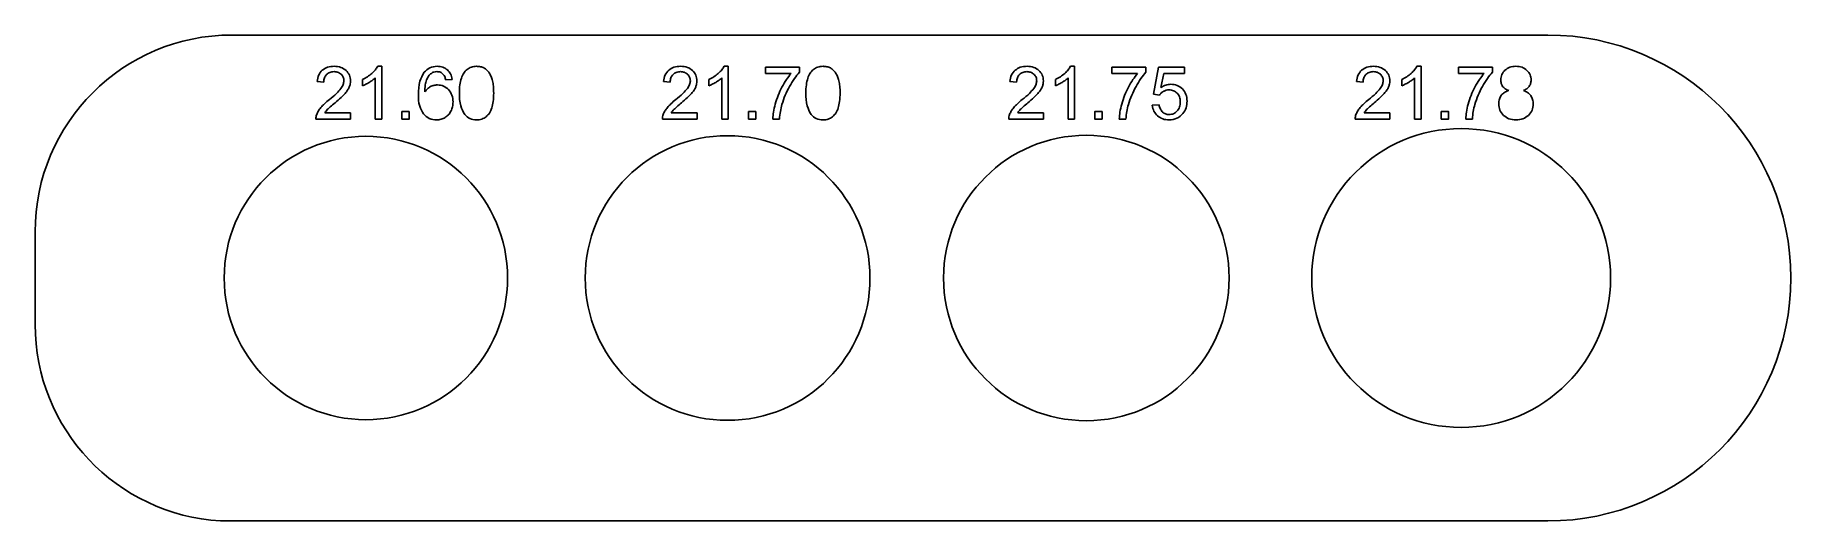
# Model space of a CAD drawing. Header units: millimetres. Extents: x -141 to -7, y -19 to 19.
import ezdxf

# ---------------------------------------------------------------- set-up
doc = ezdxf.new("R2010")
doc.units = ezdxf.units.MM
doc.layers.get('0').update_dxf_attribs({"linetype": 'CONTINUOUS'})

msp = doc.modelspace()

# ---------------------------------------------------------------- linework, layer by layer
for p, q in [((-25.71, 18.52), (-126.01, 18.52)), ((-114.9, 16.14), (-114.59, 16.14)), ((-114.59, 16.14), (-114.59, 12.12)), ((-88.5, 16.14), (-88.18, 16.14)), ((-88.18, 16.14), (-88.18, 12.12)), ((-85.34, 16.07), (-82.75, 16.07)), ((-85.34, 15.6), (-85.34, 16.07)), ((-82.75, 16.07), (-82.75, 15.69)), ((-62.1, 16.14), (-61.78, 16.14)), ((-61.78, 16.14), (-61.78, 12.12)), ((-58.94, 15.6), (-58.94, 16.07)), ((-58.94, 16.07), (-56.35, 16.07)), ((-56.35, 16.07), (-56.35, 15.69)), ((-55.77, 14.01), (-55.39, 16.07)), ((-55.39, 16.07), (-53.4, 16.07)), ((-53.4, 16.07), (-53.4, 15.6)), ((-35.69, 16.14), (-35.38, 16.14)), ((-35.38, 16.14), (-35.38, 12.12)), ((-32.53, 15.6), (-32.53, 16.07)), ((-32.53, 16.07), (-29.94, 16.07)), ((-29.94, 16.07), (-29.94, 15.69)), ((-119.01, 14.93), (-119.52, 14.98)), ((-116.06, 14.66), (-116.06, 15.13)), ((-115.08, 12.12), (-115.08, 15.25)), ((-109.23, 15.14), (-109.72, 15.1)), ((-92.61, 14.93), (-93.11, 14.98)), ((-89.66, 14.66), (-89.66, 15.13)), ((-88.67, 12.12), (-88.67, 15.25)), ((-83.38, 15.6), (-85.34, 15.6)), ((-66.2, 14.93), (-66.71, 14.98)), ((-63.25, 14.66), (-63.25, 15.13)), ((-62.27, 12.12), (-62.27, 15.25)), ((-56.98, 15.6), (-58.94, 15.6)), ((-54.99, 15.6), (-55.21, 14.52)), ((-53.4, 15.6), (-54.99, 15.6)), ((-39.8, 14.93), (-40.3, 14.98)), ((-36.85, 14.66), (-36.85, 15.13)), ((-35.87, 12.12), (-35.87, 15.25)), ((-30.57, 15.6), (-32.53, 15.6)), ((-55.31, 13.95), (-55.77, 14.01)), ((-116.96, 12.12), (-119.61, 12.12)), ((-118.93, 12.59), (-116.96, 12.59)), ((-116.96, 12.59), (-116.96, 12.12)), ((-114.59, 12.12), (-115.08, 12.12)), ((-90.56, 12.12), (-93.2, 12.12)), ((-92.52, 12.59), (-90.56, 12.59)), ((-90.56, 12.59), (-90.56, 12.12)), ((-88.18, 12.12), (-88.67, 12.12)), ((-86.65, 12.12), (-86.65, 12.68)), ((-86.65, 12.68), (-86.09, 12.68)), ((-86.09, 12.12), (-86.65, 12.12)), ((-86.09, 12.68), (-86.09, 12.12)), ((-84.28, 12.12), (-84.78, 12.12)), ((-64.16, 12.12), (-66.8, 12.12)), ((-66.12, 12.59), (-64.16, 12.59)), ((-64.16, 12.59), (-64.16, 12.12)), ((-61.78, 12.12), (-62.27, 12.12)), ((-57.87, 12.12), (-58.38, 12.12)), ((-55.86, 13.17), (-55.35, 13.21)), ((-37.75, 12.12), (-40.4, 12.12)), ((-39.71, 12.59), (-37.75, 12.59)), ((-37.75, 12.59), (-37.75, 12.12)), ((-35.38, 12.12), (-35.87, 12.12)), ((-31.47, 12.12), (-31.97, 12.12)), ((-141.01, 3.52), (-141.01, -3.54)), ((-126.87, -18.52), (-25.71, -18.52))]:
    msp.add_line(p, q)
for points in [[(-112.49, 12.68), (-112.49, 12.12), (-113.05, 12.12), (-113.05, 12.68)], [(-59.69, 12.68), (-59.69, 12.12), (-60.25, 12.12), (-60.25, 12.68)], [(-33.84, 12.12), (-33.84, 12.68), (-33.28, 12.68), (-33.28, 12.12)]]:
    msp.add_lwpolyline(points, close=True)
for centre, radius in [((-115.8, 0), 10.8), ((-88.23, 0), 10.85), ((-60.89, 0), 10.88), ((-32.32, 0), 11.39)]:
    msp.add_circle(centre, radius)
for centre, radius, start, end in [((-126.01, 3.52), 15, 90, 179.9993), ((-25.71, 0), 18.52, -90, 90), ((-126.01, -3.54), 15, 179.9993, 266.712)]:
    msp.add_arc(centre, radius, start, end)
for points, knots in [([(-119.13, 15.84), (-119, 15.93), (-118.72, 16.11), (-118.39, 16.13), (-118.22, 16.14)], [0, 0, 0, 0, 0.04542745, 0.09718715, 0.09718715, 0.09718715, 0.09718715]), ([(-118.22, 16.14), (-118.04, 16.13), (-117.7, 16.11), (-117.43, 15.91), (-117.31, 15.82)], [0, 0, 0, 0, 0.0521828, 0.09842692, 0.09842692, 0.09842692, 0.09842692]), ([(-115.34, 15.6), (-115.25, 15.69), (-115.08, 15.85), (-114.96, 16.05), (-114.9, 16.14)], [0, 0, 0, 0, 0.0378197, 0.06933904, 0.06933904, 0.06933904, 0.06933904]), ([(-111.37, 15.68), (-111.23, 15.81), (-110.95, 16.09), (-110.56, 16.12), (-110.36, 16.14)], [0, 0, 0, 0, 0.0557288, 0.1136942, 0.1136942, 0.1136942, 0.1136942]), ([(-110.36, 16.14), (-110.22, 16.13), (-109.93, 16.11), (-109.7, 15.95), (-109.59, 15.87)], [0, 0, 0, 0, 0.04344681, 0.08317466, 0.08317466, 0.08317466, 0.08317466]), ([(-108.09, 15.9), (-107.98, 15.97), (-107.76, 16.12), (-107.5, 16.13), (-107.37, 16.14)], [0, 0, 0, 0, 0.03696201, 0.07732923, 0.07732923, 0.07732923, 0.07732923]), ([(-107.37, 16.14), (-107.26, 16.13), (-107.07, 16.13), (-106.89, 16.05), (-106.8, 16.01)], [0, 0, 0, 0, 0.03039146, 0.05839455, 0.05839455, 0.05839455, 0.05839455]), ([(-92.72, 15.84), (-92.59, 15.93), (-92.32, 16.11), (-91.99, 16.13), (-91.81, 16.14)], [0, 0, 0, 0, 0.04542741, 0.09718733, 0.09718733, 0.09718733, 0.09718733]), ([(-91.81, 16.14), (-91.63, 16.13), (-91.3, 16.11), (-91.03, 15.91), (-90.9, 15.82)], [0, 0, 0, 0, 0.0521829, 0.09842679, 0.09842679, 0.09842679, 0.09842679]), ([(-88.94, 15.6), (-88.84, 15.69), (-88.67, 15.85), (-88.55, 16.05), (-88.5, 16.14)], [0, 0, 0, 0, 0.03781976, 0.06933913, 0.06933913, 0.06933913, 0.06933913]), ([(-81.69, 15.9), (-81.58, 15.97), (-81.36, 16.12), (-81.1, 16.13), (-80.96, 16.14)], [0, 0, 0, 0, 0.03696181, 0.07732902, 0.07732902, 0.07732902, 0.07732902]), ([(-80.96, 16.14), (-80.86, 16.13), (-80.66, 16.13), (-80.48, 16.05), (-80.4, 16.01)], [0, 0, 0, 0, 0.03039157, 0.05839478, 0.05839478, 0.05839478, 0.05839478]), ([(-66.32, 15.84), (-66.19, 15.93), (-65.92, 16.11), (-65.58, 16.13), (-65.41, 16.14)], [0, 0, 0, 0, 0.04542762, 0.09718707, 0.09718707, 0.09718707, 0.09718707]), ([(-65.41, 16.14), (-65.23, 16.13), (-64.9, 16.11), (-64.62, 15.91), (-64.5, 15.82)], [0, 0, 0, 0, 0.05218243, 0.09842673, 0.09842673, 0.09842673, 0.09842673]), ([(-62.53, 15.6), (-62.44, 15.69), (-62.27, 15.85), (-62.15, 16.05), (-62.1, 16.14)], [0, 0, 0, 0, 0.0378196, 0.06933884, 0.06933884, 0.06933884, 0.06933884]), ([(-39.91, 15.84), (-39.79, 15.93), (-39.51, 16.11), (-39.18, 16.13), (-39, 16.14)], [0, 0, 0, 0, 0.04542762, 0.09718707, 0.09718707, 0.09718707, 0.09718707]), ([(-39, 16.14), (-38.83, 16.13), (-38.49, 16.11), (-38.22, 15.91), (-38.09, 15.82)], [0, 0, 0, 0, 0.0521829, 0.09842679, 0.09842679, 0.09842679, 0.09842679]), ([(-36.13, 15.6), (-36.04, 15.69), (-35.87, 15.85), (-35.75, 16.05), (-35.69, 16.14)], [0, 0, 0, 0, 0.0378196, 0.0693391, 0.0693391, 0.0693391, 0.0693391]), ([(-28.99, 15.84), (-28.87, 15.93), (-28.62, 16.11), (-28.32, 16.13), (-28.15, 16.14)], [0, 0, 0, 0, 0.04282892, 0.09034551, 0.09034551, 0.09034551, 0.09034551]), ([(-28.15, 16.14), (-27.99, 16.13), (-27.68, 16.11), (-27.43, 15.92), (-27.31, 15.83)], [0, 0, 0, 0, 0.04787968, 0.09138252, 0.09138252, 0.09138252, 0.09138252]), ([(-119.52, 14.98), (-119.49, 15.15), (-119.44, 15.48), (-119.23, 15.73), (-119.13, 15.84)], [0, 0, 0, 0, 0.05127004, 0.09633376, 0.09633376, 0.09633376, 0.09633376]), ([(-118.79, 15.52), (-118.86, 15.44), (-118.99, 15.26), (-119, 15.05), (-119.01, 14.93)], [0, 0, 0, 0, 0.03001434, 0.06402683, 0.06402683, 0.06402683, 0.06402683]), ([(-118.23, 15.73), (-118.34, 15.72), (-118.55, 15.71), (-118.72, 15.58), (-118.79, 15.52)], [0, 0, 0, 0, 0.03236395, 0.06188142, 0.06188142, 0.06188142, 0.06188142]), ([(-117.68, 15.53), (-117.76, 15.59), (-117.92, 15.71), (-118.12, 15.72), (-118.23, 15.73)], [0, 0, 0, 0, 0.02836182, 0.05916144, 0.05916144, 0.05916144, 0.05916144]), ([(-117.7, 14.45), (-117.64, 14.55), (-117.51, 14.73), (-117.49, 14.94), (-117.47, 15.04)], [0, 0, 0, 0, 0.03491367, 0.06416386, 0.06416386, 0.06416386, 0.06416386]), ([(-117.47, 15.04), (-117.48, 15.13), (-117.5, 15.32), (-117.62, 15.46), (-117.68, 15.53)], [0, 0, 0, 0, 0.02741123, 0.05469009, 0.05469009, 0.05469009, 0.05469009]), ([(-117.31, 15.82), (-117.21, 15.71), (-117.01, 15.48), (-116.98, 15.18), (-116.97, 15.03)], [0, 0, 0, 0, 0.04371677, 0.087904, 0.087904, 0.087904, 0.087904]), ([(-116.97, 15.03), (-116.97, 14.95), (-116.98, 14.79), (-117.04, 14.63), (-117.07, 14.56)], [0, 0, 0, 0, 0.02393258, 0.04846201, 0.04846201, 0.04846201, 0.04846201]), ([(-116.06, 15.13), (-115.93, 15.2), (-115.67, 15.33), (-115.45, 15.51), (-115.34, 15.6)], [0, 0, 0, 0, 0.04415177, 0.08619965, 0.08619965, 0.08619965, 0.08619965]), ([(-115.54, 14.91), (-115.63, 14.86), (-115.8, 14.77), (-115.98, 14.69), (-116.06, 14.66)], [0, 0, 0, 0, 0.03107161, 0.05765112, 0.05765112, 0.05765112, 0.05765112]), ([(-115.08, 15.25), (-115.15, 15.19), (-115.29, 15.07), (-115.46, 14.97), (-115.54, 14.91)], [0, 0, 0, 0, 0.02657712, 0.05761554, 0.05761554, 0.05761554, 0.05761554]), ([(-111.8, 13.99), (-111.79, 14.34), (-111.78, 14.94), (-111.49, 15.46), (-111.37, 15.68)], [0, 0, 0, 0, 0.1007075, 0.1763548, 0.1763548, 0.1763548, 0.1763548]), ([(-111.17, 15.11), (-111.21, 14.98), (-111.3, 14.68), (-111.31, 14.36), (-111.31, 14.18)], [0, 0, 0, 0, 0.04064995, 0.09392, 0.09392, 0.09392, 0.09392]), ([(-110.81, 15.6), (-110.88, 15.54), (-111.04, 15.4), (-111.13, 15.21), (-111.17, 15.11)], [0, 0, 0, 0, 0.02937435, 0.06204431, 0.06204431, 0.06204431, 0.06204431]), ([(-110.39, 15.73), (-110.47, 15.73), (-110.62, 15.72), (-110.74, 15.64), (-110.81, 15.6)], [0, 0, 0, 0, 0.02227469, 0.04381281, 0.04381281, 0.04381281, 0.04381281]), ([(-109.9, 15.52), (-109.97, 15.59), (-110.11, 15.71), (-110.3, 15.73), (-110.39, 15.73)], [0, 0, 0, 0, 0.02725413, 0.05463842, 0.05463842, 0.05463842, 0.05463842]), ([(-109.72, 15.1), (-109.74, 15.19), (-109.77, 15.34), (-109.86, 15.47), (-109.9, 15.52)], [0, 0, 0, 0, 0.02618979, 0.04629073, 0.04629073, 0.04629073, 0.04629073]), ([(-109.59, 15.87), (-109.5, 15.77), (-109.31, 15.57), (-109.26, 15.29), (-109.23, 15.14)], [0, 0, 0, 0, 0.0396812, 0.0829978, 0.0829978, 0.0829978, 0.0829978]), ([(-108.67, 14.09), (-108.67, 14.31), (-108.66, 14.7), (-108.57, 15.07), (-108.52, 15.24)], [0, 0, 0, 0, 0.0641217, 0.1154728, 0.1154728, 0.1154728, 0.1154728]), ([(-108.52, 15.24), (-108.47, 15.37), (-108.37, 15.62), (-108.18, 15.81), (-108.09, 15.9)], [0, 0, 0, 0, 0.04238197, 0.08038407, 0.08038407, 0.08038407, 0.08038407]), ([(-106.8, 16.01), (-106.72, 15.96), (-106.56, 15.86), (-106.45, 15.71), (-106.4, 15.63)], [0, 0, 0, 0, 0.02723816, 0.05528224, 0.05528224, 0.05528224, 0.05528224]), ([(-106.4, 15.63), (-106.35, 15.55), (-106.24, 15.36), (-106.18, 15.15), (-106.15, 15.04)], [0, 0, 0, 0, 0.03054062, 0.06466571, 0.06466571, 0.06466571, 0.06466571]), ([(-106.15, 15.04), (-106.12, 14.9), (-106.07, 14.59), (-106.06, 14.27), (-106.06, 14.09)], [0, 0, 0, 0, 0.04171668, 0.09514065, 0.09514065, 0.09514065, 0.09514065]), ([(-93.11, 14.98), (-93.09, 15.15), (-93.04, 15.48), (-92.82, 15.73), (-92.72, 15.84)], [0, 0, 0, 0, 0.05127004, 0.09633373, 0.09633373, 0.09633373, 0.09633373]), ([(-92.39, 15.52), (-92.45, 15.44), (-92.59, 15.26), (-92.6, 15.05), (-92.61, 14.93)], [0, 0, 0, 0, 0.03001425, 0.06402675, 0.06402675, 0.06402675, 0.06402675]), ([(-91.82, 15.73), (-91.93, 15.72), (-92.15, 15.71), (-92.31, 15.58), (-92.39, 15.52)], [0, 0, 0, 0, 0.03236388, 0.06188149, 0.06188149, 0.06188149, 0.06188149]), ([(-91.28, 15.53), (-91.36, 15.59), (-91.52, 15.71), (-91.72, 15.72), (-91.82, 15.73)], [0, 0, 0, 0, 0.02836179, 0.05916143, 0.05916143, 0.05916143, 0.05916143]), ([(-91.3, 14.45), (-91.23, 14.55), (-91.11, 14.73), (-91.08, 14.94), (-91.07, 15.04)], [0, 0, 0, 0, 0.03491361, 0.06416381, 0.06416381, 0.06416381, 0.06416381]), ([(-91.07, 15.04), (-91.08, 15.13), (-91.1, 15.32), (-91.22, 15.46), (-91.28, 15.53)], [0, 0, 0, 0, 0.02741123, 0.05469007, 0.05469007, 0.05469007, 0.05469007]), ([(-90.9, 15.82), (-90.8, 15.71), (-90.61, 15.48), (-90.58, 15.18), (-90.57, 15.03)], [0, 0, 0, 0, 0.04371693, 0.08790411, 0.08790411, 0.08790411, 0.08790411]), ([(-90.57, 15.03), (-90.57, 14.95), (-90.58, 14.79), (-90.64, 14.63), (-90.66, 14.56)], [0, 0, 0, 0, 0.02393258, 0.04846198, 0.04846198, 0.04846198, 0.04846198]), ([(-89.66, 15.13), (-89.53, 15.2), (-89.27, 15.33), (-89.05, 15.51), (-88.94, 15.6)], [0, 0, 0, 0, 0.04415185, 0.08619961, 0.08619961, 0.08619961, 0.08619961]), ([(-89.14, 14.91), (-89.23, 14.86), (-89.4, 14.77), (-89.58, 14.69), (-89.66, 14.66)], [0, 0, 0, 0, 0.03107179, 0.05765114, 0.05765114, 0.05765114, 0.05765114]), ([(-88.67, 15.25), (-88.74, 15.19), (-88.89, 15.07), (-89.05, 14.97), (-89.14, 14.91)], [0, 0, 0, 0, 0.02657701, 0.0576156, 0.0576156, 0.0576156, 0.0576156]), ([(-84.09, 14.55), (-83.98, 14.75), (-83.77, 15.11), (-83.51, 15.44), (-83.38, 15.6)], [0, 0, 0, 0, 0.0666459, 0.1263963, 0.1263963, 0.1263963, 0.1263963]), ([(-82.75, 15.69), (-82.88, 15.53), (-83.17, 15.2), (-83.39, 14.81), (-83.51, 14.61)], [0, 0, 0, 0, 0.0607226, 0.1321787, 0.1321787, 0.1321787, 0.1321787]), ([(-82.27, 14.09), (-82.26, 14.31), (-82.26, 14.7), (-82.16, 15.07), (-82.12, 15.24)], [0, 0, 0, 0, 0.0641217, 0.1154729, 0.1154729, 0.1154729, 0.1154729]), ([(-82.12, 15.24), (-82.07, 15.37), (-81.97, 15.62), (-81.78, 15.81), (-81.69, 15.9)], [0, 0, 0, 0, 0.04238187, 0.08038412, 0.08038412, 0.08038412, 0.08038412]), ([(-80.4, 16.01), (-80.32, 15.96), (-80.16, 15.86), (-80.05, 15.71), (-80, 15.63)], [0, 0, 0, 0, 0.02723787, 0.05528202, 0.05528202, 0.05528202, 0.05528202]), ([(-80, 15.63), (-79.94, 15.55), (-79.84, 15.36), (-79.78, 15.15), (-79.75, 15.04)], [0, 0, 0, 0, 0.03054062, 0.06466567, 0.06466567, 0.06466567, 0.06466567]), ([(-79.75, 15.04), (-79.72, 14.9), (-79.66, 14.59), (-79.66, 14.27), (-79.66, 14.09)], [0, 0, 0, 0, 0.04171666, 0.09514063, 0.09514063, 0.09514063, 0.09514063]), ([(-66.71, 14.98), (-66.68, 15.15), (-66.64, 15.48), (-66.42, 15.73), (-66.32, 15.84)], [0, 0, 0, 0, 0.05126998, 0.09633381, 0.09633381, 0.09633381, 0.09633381]), ([(-65.99, 15.52), (-66.05, 15.44), (-66.18, 15.26), (-66.2, 15.05), (-66.2, 14.93)], [0, 0, 0, 0, 0.03001425, 0.06402671, 0.06402671, 0.06402671, 0.06402671]), ([(-65.42, 15.73), (-65.53, 15.72), (-65.74, 15.71), (-65.91, 15.58), (-65.99, 15.52)], [0, 0, 0, 0, 0.03236412, 0.06188153, 0.06188153, 0.06188153, 0.06188153]), ([(-64.88, 15.53), (-64.95, 15.59), (-65.11, 15.71), (-65.31, 15.72), (-65.42, 15.73)], [0, 0, 0, 0, 0.02836179, 0.05916143, 0.05916143, 0.05916143, 0.05916143]), ([(-64.9, 14.45), (-64.83, 14.55), (-64.71, 14.73), (-64.68, 14.94), (-64.67, 15.04)], [0, 0, 0, 0, 0.03491384, 0.064164, 0.064164, 0.064164, 0.064164]), ([(-64.67, 15.04), (-64.68, 15.13), (-64.69, 15.32), (-64.81, 15.46), (-64.88, 15.53)], [0, 0, 0, 0, 0.02741128, 0.05468998, 0.05468998, 0.05468998, 0.05468998]), ([(-64.5, 15.82), (-64.4, 15.71), (-64.2, 15.48), (-64.18, 15.18), (-64.16, 15.03)], [0, 0, 0, 0, 0.04371665, 0.08790393, 0.08790393, 0.08790393, 0.08790393]), ([(-64.16, 15.03), (-64.17, 14.95), (-64.17, 14.79), (-64.23, 14.63), (-64.26, 14.56)], [0, 0, 0, 0, 0.02393258, 0.04846205, 0.04846205, 0.04846205, 0.04846205]), ([(-63.25, 15.13), (-63.12, 15.2), (-62.86, 15.33), (-62.64, 15.51), (-62.53, 15.6)], [0, 0, 0, 0, 0.04415185, 0.0861998, 0.0861998, 0.0861998, 0.0861998]), ([(-62.74, 14.91), (-62.83, 14.86), (-62.99, 14.77), (-63.17, 14.69), (-63.25, 14.66)], [0, 0, 0, 0, 0.03107137, 0.05765116, 0.05765116, 0.05765116, 0.05765116]), ([(-62.27, 15.25), (-62.34, 15.19), (-62.48, 15.07), (-62.65, 14.97), (-62.74, 14.91)], [0, 0, 0, 0, 0.02657737, 0.05761557, 0.05761557, 0.05761557, 0.05761557]), ([(-57.68, 14.55), (-57.57, 14.75), (-57.37, 15.11), (-57.1, 15.44), (-56.98, 15.6)], [0, 0, 0, 0, 0.0666459, 0.1263963, 0.1263963, 0.1263963, 0.1263963]), ([(-56.35, 15.69), (-56.48, 15.53), (-56.76, 15.2), (-56.99, 14.81), (-57.1, 14.61)], [0, 0, 0, 0, 0.0607226, 0.1321789, 0.1321789, 0.1321789, 0.1321789]), ([(-55.21, 14.52), (-55.09, 14.6), (-54.86, 14.74), (-54.59, 14.76), (-54.45, 14.77)], [0, 0, 0, 0, 0.04142832, 0.08061088, 0.08061088, 0.08061088, 0.08061088]), ([(-54.45, 14.77), (-54.29, 14.76), (-53.95, 14.73), (-53.7, 14.52), (-53.57, 14.41)], [0, 0, 0, 0, 0.04913929, 0.09761098, 0.09761098, 0.09761098, 0.09761098]), ([(-40.3, 14.98), (-40.28, 15.15), (-40.23, 15.48), (-40.01, 15.73), (-39.91, 15.84)], [0, 0, 0, 0, 0.05126998, 0.09633381, 0.09633381, 0.09633381, 0.09633381]), ([(-39.58, 15.52), (-39.65, 15.44), (-39.78, 15.26), (-39.79, 15.05), (-39.8, 14.93)], [0, 0, 0, 0, 0.0300145, 0.06402697, 0.06402697, 0.06402697, 0.06402697]), ([(-39.02, 15.73), (-39.13, 15.72), (-39.34, 15.71), (-39.5, 15.58), (-39.58, 15.52)], [0, 0, 0, 0, 0.03236365, 0.06188146, 0.06188146, 0.06188146, 0.06188146]), ([(-38.47, 15.53), (-38.55, 15.59), (-38.71, 15.71), (-38.91, 15.72), (-39.02, 15.73)], [0, 0, 0, 0, 0.0283626, 0.0591613, 0.0591613, 0.0591613, 0.0591613]), ([(-38.49, 14.45), (-38.43, 14.55), (-38.3, 14.73), (-38.28, 14.94), (-38.26, 15.04)], [0, 0, 0, 0, 0.03491384, 0.064164, 0.064164, 0.064164, 0.064164]), ([(-38.26, 15.04), (-38.27, 15.13), (-38.29, 15.32), (-38.41, 15.46), (-38.47, 15.53)], [0, 0, 0, 0, 0.02741109, 0.05469035, 0.05469035, 0.05469035, 0.05469035]), ([(-38.09, 15.82), (-38, 15.71), (-37.8, 15.48), (-37.77, 15.18), (-37.76, 15.03)], [0, 0, 0, 0, 0.04371665, 0.08790393, 0.08790393, 0.08790393, 0.08790393]), ([(-37.76, 15.03), (-37.76, 14.95), (-37.77, 14.79), (-37.83, 14.63), (-37.86, 14.56)], [0, 0, 0, 0, 0.02393258, 0.04846205, 0.04846205, 0.04846205, 0.04846205]), ([(-36.85, 15.13), (-36.72, 15.2), (-36.46, 15.33), (-36.24, 15.51), (-36.13, 15.6)], [0, 0, 0, 0, 0.04415185, 0.0861998, 0.0861998, 0.0861998, 0.0861998]), ([(-36.33, 14.91), (-36.42, 14.86), (-36.59, 14.77), (-36.77, 14.69), (-36.85, 14.66)], [0, 0, 0, 0, 0.03107221, 0.05765112, 0.05765112, 0.05765112, 0.05765112]), ([(-35.87, 15.25), (-35.93, 15.19), (-36.08, 15.07), (-36.24, 14.97), (-36.33, 14.91)], [0, 0, 0, 0, 0.02657737, 0.05761557, 0.05761557, 0.05761557, 0.05761557]), ([(-31.28, 14.55), (-31.17, 14.75), (-30.96, 15.11), (-30.7, 15.44), (-30.57, 15.6)], [0, 0, 0, 0, 0.0666461, 0.1263968, 0.1263968, 0.1263968, 0.1263968]), ([(-29.94, 15.69), (-30.07, 15.53), (-30.36, 15.2), (-30.58, 14.81), (-30.7, 14.61)], [0, 0, 0, 0, 0.0607226, 0.1321786, 0.1321786, 0.1321786, 0.1321786]), ([(-29.3, 15.11), (-29.29, 15.25), (-29.26, 15.52), (-29.08, 15.74), (-28.99, 15.84)], [0, 0, 0, 0, 0.04093609, 0.08164654, 0.08164654, 0.08164654, 0.08164654]), ([(-29.16, 14.61), (-29.2, 14.68), (-29.29, 14.84), (-29.3, 15.02), (-29.3, 15.11)], [0, 0, 0, 0, 0.02532187, 0.05244891, 0.05244891, 0.05244891, 0.05244891]), ([(-27.31, 15.83), (-27.22, 15.73), (-27.03, 15.51), (-27, 15.23), (-26.99, 15.09)], [0, 0, 0, 0, 0.04136441, 0.08249414, 0.08249414, 0.08249414, 0.08249414]), ([(-26.99, 15.09), (-27, 15), (-27.01, 14.83), (-27.09, 14.68), (-27.14, 14.61)], [0, 0, 0, 0, 0.02627773, 0.05121721, 0.05121721, 0.05121721, 0.05121721]), ([(-119.23, 12.99), (-119.14, 13.09), (-118.94, 13.31), (-118.71, 13.5), (-118.58, 13.6)], [0, 0, 0, 0, 0.03919703, 0.08838924, 0.08838924, 0.08838924, 0.08838924]), ([(-118.58, 13.6), (-118.4, 13.75), (-118.08, 14.01), (-117.81, 14.32), (-117.7, 14.45)], [0, 0, 0, 0, 0.0726749, 0.1224348, 0.1224348, 0.1224348, 0.1224348]), ([(-117.39, 14.07), (-117.49, 13.96), (-117.73, 13.72), (-118, 13.49), (-118.15, 13.36)], [0, 0, 0, 0, 0.0429522, 0.1034384, 0.1034384, 0.1034384, 0.1034384]), ([(-117.07, 14.56), (-117.11, 14.47), (-117.2, 14.3), (-117.32, 14.15), (-117.39, 14.07)], [0, 0, 0, 0, 0.02715463, 0.05891363, 0.05891363, 0.05891363, 0.05891363]), ([(-111.41, 12.51), (-111.52, 12.7), (-111.79, 13.16), (-111.79, 13.69), (-111.8, 13.99)], [0, 0, 0, 0, 0.0664761, 0.1560532, 0.1560532, 0.1560532, 0.1560532]), ([(-111.31, 14.18), (-111.25, 14.27), (-111.13, 14.43), (-110.96, 14.53), (-110.88, 14.59)], [0, 0, 0, 0, 0.03069921, 0.05959585, 0.05959585, 0.05959585, 0.05959585]), ([(-110.88, 14.59), (-110.79, 14.62), (-110.62, 14.7), (-110.43, 14.71), (-110.34, 14.72)], [0, 0, 0, 0, 0.02803883, 0.05572286, 0.05572286, 0.05572286, 0.05572286]), ([(-110.34, 14.72), (-110.18, 14.7), (-109.86, 14.67), (-109.62, 14.46), (-109.5, 14.36)], [0, 0, 0, 0, 0.04635355, 0.09316992, 0.09316992, 0.09316992, 0.09316992]), ([(-109.5, 14.36), (-109.4, 14.22), (-109.19, 13.95), (-109.17, 13.6), (-109.16, 13.42)], [0, 0, 0, 0, 0.0488604, 0.1015836, 0.1015836, 0.1015836, 0.1015836]), ([(-109.16, 13.42), (-109.16, 13.3), (-109.18, 13.05), (-109.27, 12.83), (-109.32, 12.72)], [0, 0, 0, 0, 0.03654939, 0.07234675, 0.07234675, 0.07234675, 0.07234675]), ([(-108.27, 12.47), (-108.39, 12.68), (-108.66, 13.19), (-108.67, 13.76), (-108.67, 14.09)], [0, 0, 0, 0, 0.0720177, 0.1695193, 0.1695193, 0.1695193, 0.1695193]), ([(-106.06, 14.09), (-106.06, 13.88), (-106.07, 13.5), (-106.16, 13.12), (-106.21, 12.96)], [0, 0, 0, 0, 0.0637111, 0.1149073, 0.1149073, 0.1149073, 0.1149073]), ([(-92.82, 12.99), (-92.73, 13.09), (-92.53, 13.31), (-92.31, 13.5), (-92.18, 13.6)], [0, 0, 0, 0, 0.03919704, 0.0883892, 0.0883892, 0.0883892, 0.0883892]), ([(-92.18, 13.6), (-91.99, 13.75), (-91.68, 14.01), (-91.41, 14.32), (-91.3, 14.45)], [0, 0, 0, 0, 0.0726748, 0.1224348, 0.1224348, 0.1224348, 0.1224348]), ([(-90.99, 14.07), (-91.09, 13.96), (-91.33, 13.72), (-91.59, 13.49), (-91.75, 13.36)], [0, 0, 0, 0, 0.0429522, 0.1034384, 0.1034384, 0.1034384, 0.1034384]), ([(-90.66, 14.56), (-90.7, 14.47), (-90.79, 14.3), (-90.92, 14.15), (-90.99, 14.07)], [0, 0, 0, 0, 0.02715462, 0.05891359, 0.05891359, 0.05891359, 0.05891359]), ([(-84.6, 13.26), (-84.53, 13.48), (-84.4, 13.93), (-84.19, 14.34), (-84.09, 14.55)], [0, 0, 0, 0, 0.0691134, 0.138835, 0.138835, 0.138835, 0.138835]), ([(-83.51, 14.61), (-83.63, 14.38), (-83.86, 13.94), (-84.01, 13.46), (-84.09, 13.22)], [0, 0, 0, 0, 0.0760094, 0.1504929, 0.1504929, 0.1504929, 0.1504929]), ([(-81.87, 12.47), (-81.98, 12.68), (-82.25, 13.19), (-82.26, 13.76), (-82.27, 14.09)], [0, 0, 0, 0, 0.0720177, 0.1695193, 0.1695193, 0.1695193, 0.1695193]), ([(-79.66, 14.09), (-79.66, 13.88), (-79.67, 13.5), (-79.76, 13.12), (-79.8, 12.96)], [0, 0, 0, 0, 0.0637111, 0.1149073, 0.1149073, 0.1149073, 0.1149073]), ([(-66.42, 12.99), (-66.33, 13.09), (-66.13, 13.31), (-65.9, 13.5), (-65.78, 13.6)], [0, 0, 0, 0, 0.03919687, 0.08838904, 0.08838904, 0.08838904, 0.08838904]), ([(-65.78, 13.6), (-65.59, 13.75), (-65.27, 14.01), (-65, 14.32), (-64.9, 14.45)], [0, 0, 0, 0, 0.0726748, 0.1224348, 0.1224348, 0.1224348, 0.1224348]), ([(-64.59, 14.07), (-64.69, 13.96), (-64.93, 13.72), (-65.19, 13.49), (-65.34, 13.36)], [0, 0, 0, 0, 0.0429519, 0.1034383, 0.1034383, 0.1034383, 0.1034383]), ([(-64.26, 14.56), (-64.3, 14.47), (-64.39, 14.3), (-64.52, 14.15), (-64.59, 14.07)], [0, 0, 0, 0, 0.0271545, 0.05891362, 0.05891362, 0.05891362, 0.05891362]), ([(-58.19, 13.26), (-58.13, 13.48), (-57.99, 13.93), (-57.79, 14.34), (-57.68, 14.55)], [0, 0, 0, 0, 0.0691133, 0.1388349, 0.1388349, 0.1388349, 0.1388349]), ([(-57.1, 14.61), (-57.22, 14.38), (-57.45, 13.94), (-57.61, 13.46), (-57.68, 13.22)], [0, 0, 0, 0, 0.0760094, 0.1504928, 0.1504928, 0.1504928, 0.1504928]), ([(-55.01, 14.23), (-55.07, 14.19), (-55.19, 14.12), (-55.27, 14.01), (-55.31, 13.95)], [0, 0, 0, 0, 0.02107381, 0.04134488, 0.04134488, 0.04134488, 0.04134488]), ([(-54.58, 14.34), (-54.66, 14.34), (-54.81, 14.33), (-54.95, 14.26), (-55.01, 14.23)], [0, 0, 0, 0, 0.02273891, 0.04455088, 0.04455088, 0.04455088, 0.04455088]), ([(-53.97, 14.1), (-54.05, 14.17), (-54.23, 14.31), (-54.46, 14.33), (-54.58, 14.34)], [0, 0, 0, 0, 0.03277669, 0.06785573, 0.06785573, 0.06785573, 0.06785573]), ([(-53.98, 12.72), (-53.9, 12.82), (-53.75, 13.04), (-53.74, 13.3), (-53.73, 13.43)], [0, 0, 0, 0, 0.03614862, 0.07645513, 0.07645513, 0.07645513, 0.07645513]), ([(-53.73, 13.43), (-53.74, 13.56), (-53.75, 13.81), (-53.9, 14.01), (-53.97, 14.1)], [0, 0, 0, 0, 0.03804558, 0.0717803, 0.0717803, 0.0717803, 0.0717803]), ([(-53.57, 14.41), (-53.46, 14.28), (-53.25, 14.01), (-53.22, 13.66), (-53.21, 13.48)], [0, 0, 0, 0, 0.0494946, 0.1021124, 0.1021124, 0.1021124, 0.1021124]), ([(-53.21, 13.48), (-53.22, 13.3), (-53.25, 12.96), (-53.43, 12.68), (-53.53, 12.54)], [0, 0, 0, 0, 0.0512288, 0.1005622, 0.1005622, 0.1005622, 0.1005622]), ([(-40.02, 12.99), (-39.93, 13.09), (-39.73, 13.31), (-39.5, 13.5), (-39.37, 13.6)], [0, 0, 0, 0, 0.03919687, 0.0883894, 0.0883894, 0.0883894, 0.0883894]), ([(-39.37, 13.6), (-39.19, 13.75), (-38.87, 14.01), (-38.6, 14.32), (-38.49, 14.45)], [0, 0, 0, 0, 0.0726745, 0.1224348, 0.1224348, 0.1224348, 0.1224348]), ([(-38.18, 14.07), (-38.28, 13.96), (-38.52, 13.72), (-38.79, 13.49), (-38.94, 13.36)], [0, 0, 0, 0, 0.0429519, 0.103439, 0.103439, 0.103439, 0.103439]), ([(-37.86, 14.56), (-37.9, 14.47), (-37.99, 14.3), (-38.11, 14.15), (-38.18, 14.07)], [0, 0, 0, 0, 0.0271545, 0.05891333, 0.05891333, 0.05891333, 0.05891333]), ([(-31.79, 13.26), (-31.72, 13.48), (-31.59, 13.93), (-31.38, 14.34), (-31.28, 14.55)], [0, 0, 0, 0, 0.0691133, 0.1388347, 0.1388347, 0.1388347, 0.1388347]), ([(-30.7, 14.61), (-30.82, 14.38), (-31.05, 13.94), (-31.2, 13.46), (-31.28, 13.22)], [0, 0, 0, 0, 0.0760094, 0.1504931, 0.1504931, 0.1504931, 0.1504931]), ([(-29.46, 13.28), (-29.46, 13.4), (-29.44, 13.64), (-29.32, 13.84), (-29.27, 13.93)], [0, 0, 0, 0, 0.03618543, 0.06920794, 0.06920794, 0.06920794, 0.06920794]), ([(-29.27, 13.93), (-29.19, 14.01), (-29.03, 14.18), (-28.82, 14.25), (-28.7, 14.29)], [0, 0, 0, 0, 0.03263165, 0.06779596, 0.06779596, 0.06779596, 0.06779596]), ([(-28.7, 14.29), (-28.8, 14.33), (-28.97, 14.4), (-29.1, 14.54), (-29.16, 14.61)], [0, 0, 0, 0, 0.02986584, 0.05605776, 0.05605776, 0.05605776, 0.05605776]), ([(-27.14, 14.61), (-27.19, 14.54), (-27.32, 14.4), (-27.49, 14.33), (-27.58, 14.29)], [0, 0, 0, 0, 0.02590148, 0.05517622, 0.05517622, 0.05517622, 0.05517622]), ([(-27.58, 14.29), (-27.47, 14.25), (-27.25, 14.16), (-27.09, 13.99), (-27.02, 13.9)], [0, 0, 0, 0, 0.03602968, 0.0690483, 0.0690483, 0.0690483, 0.0690483]), ([(-27.02, 13.9), (-26.96, 13.81), (-26.85, 13.61), (-26.83, 13.38), (-26.83, 13.27)], [0, 0, 0, 0, 0.03268765, 0.06753679, 0.06753679, 0.06753679, 0.06753679]), ([(-119.61, 12.12), (-119.61, 12.18), (-119.61, 12.3), (-119.57, 12.41), (-119.55, 12.46)], [0, 0, 0, 0, 0.01743289, 0.03475866, 0.03475866, 0.03475866, 0.03475866]), ([(-119.55, 12.46), (-119.51, 12.55), (-119.43, 12.75), (-119.3, 12.91), (-119.23, 12.99)], [0, 0, 0, 0, 0.02985082, 0.06249415, 0.06249415, 0.06249415, 0.06249415]), ([(-118.72, 12.86), (-118.76, 12.82), (-118.83, 12.73), (-118.9, 12.64), (-118.93, 12.59)], [0, 0, 0, 0, 0.0175314, 0.03377641, 0.03377641, 0.03377641, 0.03377641]), ([(-118.15, 13.36), (-118.27, 13.26), (-118.47, 13.1), (-118.65, 12.92), (-118.72, 12.86)], [0, 0, 0, 0, 0.04781793, 0.07588005, 0.07588005, 0.07588005, 0.07588005]), ([(-110.41, 12.05), (-110.6, 12.07), (-110.99, 12.11), (-111.27, 12.37), (-111.41, 12.51)], [0, 0, 0, 0, 0.0568619, 0.1127095, 0.1127095, 0.1127095, 0.1127095]), ([(-109.77, 12.23), (-109.87, 12.18), (-110.07, 12.07), (-110.29, 12.06), (-110.41, 12.05)], [0, 0, 0, 0, 0.03291628, 0.06729232, 0.06729232, 0.06729232, 0.06729232]), ([(-109.32, 12.72), (-109.38, 12.62), (-109.49, 12.42), (-109.68, 12.29), (-109.77, 12.23)], [0, 0, 0, 0, 0.03444228, 0.06733823, 0.06733823, 0.06733823, 0.06733823]), ([(-107.37, 12.05), (-107.55, 12.07), (-107.9, 12.1), (-108.15, 12.35), (-108.27, 12.47)], [0, 0, 0, 0, 0.0526678, 0.102727, 0.102727, 0.102727, 0.102727]), ([(-106.64, 12.29), (-106.74, 12.22), (-106.96, 12.08), (-107.23, 12.06), (-107.37, 12.05)], [0, 0, 0, 0, 0.03707085, 0.07764529, 0.07764529, 0.07764529, 0.07764529]), ([(-106.21, 12.96), (-106.26, 12.82), (-106.35, 12.57), (-106.55, 12.38), (-106.64, 12.29)], [0, 0, 0, 0, 0.04236913, 0.08042521, 0.08042521, 0.08042521, 0.08042521]), ([(-93.2, 12.12), (-93.2, 12.18), (-93.2, 12.3), (-93.16, 12.41), (-93.15, 12.46)], [0, 0, 0, 0, 0.01743289, 0.03475866, 0.03475866, 0.03475866, 0.03475866]), ([(-93.15, 12.46), (-93.11, 12.55), (-93.02, 12.75), (-92.89, 12.91), (-92.82, 12.99)], [0, 0, 0, 0, 0.0298509, 0.06249414, 0.06249414, 0.06249414, 0.06249414]), ([(-92.31, 12.86), (-92.35, 12.82), (-92.43, 12.73), (-92.49, 12.64), (-92.52, 12.59)], [0, 0, 0, 0, 0.01753144, 0.03377641, 0.03377641, 0.03377641, 0.03377641]), ([(-91.75, 13.36), (-91.87, 13.26), (-92.06, 13.1), (-92.25, 12.92), (-92.31, 12.86)], [0, 0, 0, 0, 0.04781793, 0.07588012, 0.07588012, 0.07588012, 0.07588012]), ([(-84.78, 12.12), (-84.77, 12.3), (-84.74, 12.68), (-84.65, 13.06), (-84.6, 13.26)], [0, 0, 0, 0, 0.0523585, 0.1157512, 0.1157512, 0.1157512, 0.1157512]), ([(-84.09, 13.22), (-84.13, 13.05), (-84.23, 12.69), (-84.26, 12.31), (-84.28, 12.12)], [0, 0, 0, 0, 0.0539602, 0.1117232, 0.1117232, 0.1117232, 0.1117232]), ([(-80.96, 12.05), (-81.14, 12.07), (-81.5, 12.1), (-81.75, 12.35), (-81.87, 12.47)], [0, 0, 0, 0, 0.0526678, 0.1027269, 0.1027269, 0.1027269, 0.1027269]), ([(-80.23, 12.29), (-80.34, 12.22), (-80.56, 12.08), (-80.82, 12.06), (-80.96, 12.05)], [0, 0, 0, 0, 0.03707095, 0.07764552, 0.07764552, 0.07764552, 0.07764552]), ([(-79.8, 12.96), (-79.85, 12.82), (-79.95, 12.57), (-80.14, 12.38), (-80.23, 12.29)], [0, 0, 0, 0, 0.04236903, 0.08042511, 0.08042511, 0.08042511, 0.08042511]), ([(-66.8, 12.12), (-66.8, 12.18), (-66.8, 12.3), (-66.76, 12.41), (-66.74, 12.46)], [0, 0, 0, 0, 0.01743289, 0.03475872, 0.03475872, 0.03475872, 0.03475872]), ([(-66.74, 12.46), (-66.7, 12.55), (-66.62, 12.75), (-66.49, 12.91), (-66.42, 12.99)], [0, 0, 0, 0, 0.02985069, 0.06249421, 0.06249421, 0.06249421, 0.06249421]), ([(-65.91, 12.86), (-65.95, 12.82), (-66.03, 12.73), (-66.09, 12.64), (-66.12, 12.59)], [0, 0, 0, 0, 0.01753144, 0.03377641, 0.03377641, 0.03377641, 0.03377641]), ([(-65.34, 13.36), (-65.47, 13.26), (-65.66, 13.1), (-65.84, 12.92), (-65.91, 12.86)], [0, 0, 0, 0, 0.04781793, 0.07588012, 0.07588012, 0.07588012, 0.07588012]), ([(-58.38, 12.12), (-58.37, 12.3), (-58.34, 12.68), (-58.24, 13.06), (-58.19, 13.26)], [0, 0, 0, 0, 0.0523585, 0.1157512, 0.1157512, 0.1157512, 0.1157512]), ([(-57.68, 13.22), (-57.73, 13.05), (-57.82, 12.69), (-57.86, 12.31), (-57.87, 12.12)], [0, 0, 0, 0, 0.0539603, 0.1117233, 0.1117233, 0.1117233, 0.1117233]), ([(-55.47, 12.36), (-55.57, 12.47), (-55.78, 12.7), (-55.83, 13.01), (-55.86, 13.17)], [0, 0, 0, 0, 0.04470155, 0.0918359, 0.0918359, 0.0918359, 0.0918359]), ([(-54.58, 12.05), (-54.75, 12.06), (-55.07, 12.08), (-55.34, 12.27), (-55.47, 12.36)], [0, 0, 0, 0, 0.05014169, 0.09583533, 0.09583533, 0.09583533, 0.09583533]), ([(-55.35, 13.21), (-55.32, 13.1), (-55.28, 12.89), (-55.14, 12.72), (-55.08, 12.65)], [0, 0, 0, 0, 0.03432611, 0.06349164, 0.06349164, 0.06349164, 0.06349164]), ([(-55.08, 12.65), (-55.01, 12.59), (-54.86, 12.48), (-54.67, 12.46), (-54.58, 12.46)], [0, 0, 0, 0, 0.02706059, 0.05478831, 0.05478831, 0.05478831, 0.05478831]), ([(-54.58, 12.46), (-54.46, 12.47), (-54.23, 12.49), (-54.06, 12.65), (-53.98, 12.72)], [0, 0, 0, 0, 0.03341794, 0.06728036, 0.06728036, 0.06728036, 0.06728036]), ([(-53.53, 12.54), (-53.67, 12.4), (-53.96, 12.11), (-54.37, 12.07), (-54.58, 12.05)], [0, 0, 0, 0, 0.0582828, 0.1190578, 0.1190578, 0.1190578, 0.1190578]), ([(-40.4, 12.12), (-40.4, 12.18), (-40.39, 12.3), (-40.36, 12.41), (-40.34, 12.46)], [0, 0, 0, 0, 0.01743289, 0.03475872, 0.03475872, 0.03475872, 0.03475872]), ([(-40.34, 12.46), (-40.3, 12.55), (-40.21, 12.75), (-40.08, 12.91), (-40.02, 12.99)], [0, 0, 0, 0, 0.0298509, 0.06249414, 0.06249414, 0.06249414, 0.06249414]), ([(-39.51, 12.86), (-39.55, 12.82), (-39.62, 12.73), (-39.68, 12.64), (-39.71, 12.59)], [0, 0, 0, 0, 0.01753175, 0.03377645, 0.03377645, 0.03377645, 0.03377645]), ([(-38.94, 13.36), (-39.06, 13.26), (-39.26, 13.1), (-39.44, 12.92), (-39.51, 12.86)], [0, 0, 0, 0, 0.04781793, 0.07587942, 0.07587942, 0.07587942, 0.07587942]), ([(-31.97, 12.12), (-31.96, 12.3), (-31.93, 12.68), (-31.84, 13.06), (-31.79, 13.26)], [0, 0, 0, 0, 0.0523585, 0.1157512, 0.1157512, 0.1157512, 0.1157512]), ([(-31.28, 13.22), (-31.33, 13.05), (-31.42, 12.69), (-31.45, 12.31), (-31.47, 12.12)], [0, 0, 0, 0, 0.0539599, 0.1117231, 0.1117231, 0.1117231, 0.1117231]), ([(-29.1, 12.4), (-29.21, 12.53), (-29.42, 12.78), (-29.45, 13.11), (-29.46, 13.28)], [0, 0, 0, 0, 0.04788068, 0.0967855, 0.0967855, 0.0967855, 0.0967855]), ([(-28.15, 12.05), (-28.33, 12.07), (-28.68, 12.09), (-28.97, 12.3), (-29.1, 12.4)], [0, 0, 0, 0, 0.0541928, 0.1037616, 0.1037616, 0.1037616, 0.1037616]), ([(-27.19, 12.4), (-27.33, 12.3), (-27.61, 12.09), (-27.96, 12.07), (-28.15, 12.05)], [0, 0, 0, 0, 0.0495146, 0.1037019, 0.1037019, 0.1037019, 0.1037019]), ([(-26.83, 13.27), (-26.84, 13.1), (-26.87, 12.78), (-27.08, 12.53), (-27.19, 12.4)], [0, 0, 0, 0, 0.0480672, 0.09563971, 0.09563971, 0.09563971, 0.09563971])]:
    msp.add_open_spline(points, degree=3, knots=knots)

doc.saveas('drawing.dxf')
